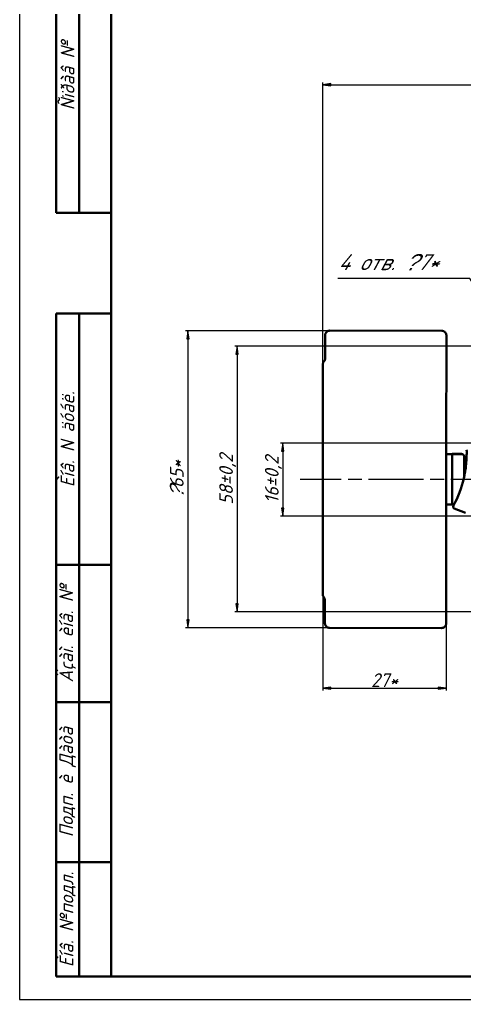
# Model space of a CAD drawing. Header units: inches. Extents: x -14 to 5184, y -66 to 1689.
# Drawn here: x 2522.8 to 2620.3, y 415.2 to 629.5 of the extents above; entities that cross this region are included whole.
import ezdxf

# ---------------------------------------------------------------- set-up
doc = ezdxf.new("R2010")
doc.units = ezdxf.units.IN
doc.header["$MEASUREMENT"] = 0
doc.linetypes.add('ACAD_ISO08W100', pattern=[36, 24, -3, 6, -3])
for name, color, linetype, lineweight in [('Видимые тонкие (ГОСТ)', 7, 'Continuous', 25), ('Видимый контур (ГОСТ)', 7, 'Continuous', 50), ('Осевая линия (ГОСТ)', 7, 'ACAD_ISO08W100', 25), ('Размер (ГОСТ)', 7, 'Continuous', 25), ('Текст', 7, 'Continuous', 15)]:
    doc.layers.add(name, color=color, linetype=linetype, lineweight=lineweight)
doc.styles.add('Standart 3.0', font='gost_b.ttf', dxfattribs={"oblique": 15, "height": 3})
doc.styles.add('Обычный текст (ГОСТ)', font='GOST_Common Italic.ttf')
doc.dimstyles.new('Диаметр (ГОСТ)', dxfattribs={"dimscale": 0.5, "dimtxt": 3.5, "dimasz": 3.5, "dimexe": 1, "dimexo": 0, "dimgap": 0.5, "dimtad": 1, "dimrnd": 1e-08, "dimtxsty": 'Обычный текст (ГОСТ)', "dimblk": 'Filled-1', "dimcen": 0.09, "dimdle": 15, "dimclrd": 256, "dimclre": 256, "dimclrt": 256, "dimazin": 2, "dimtfac": 0.714286, "dimtdec": 3, "dimtmove": 0, "dimatfit": 3, "dimfxl": 1, "dimtolj": 1, "dimlwd": 25, "dimlwe": 25, "dimarcsym": 0})
doc.dimstyles.new('Обычный (ГОСТ)', dxfattribs={"dimscale": 0.5, "dimtxt": 3.5, "dimasz": 3.5, "dimexe": 1, "dimexo": 0, "dimgap": 0.5, "dimtad": 1, "dimrnd": 1e-08, "dimtxsty": 'Standart 3.0', "dimblk": 'Filled-1', "dimblk1": 'Filled-1', "dimblk2": 'Filled-1', "dimcen": 0.09, "dimdle": 15, "dimclrd": 256, "dimclre": 256, "dimclrt": 256, "dimazin": 2, "dimtfac": 0.714286, "dimtmove": 0, "dimatfit": 3, "dimfxl": 1, "dimtolj": 1, "dimlwd": 25, "dimlwe": 25, "dimarcsym": 0})

# ---------------------------------------------------------------- blocks, each defined once
blk = doc.blocks.new('Filled-1')
at = {"color": 0}
for p, q in [((0, 0), (-1, 0.14)), ((-1, 0.14), (-1, -0.14)), ((-1, 0), (0, 0)), ((-1, -0.14), (0, 0))]:
    blk.add_line(p, q, dxfattribs=at)
at = {"color": 0, "flags": 128}
blk.add_lwpolyline([(-1, -0.14), (0, 0), (-1, 0.14), (-1, -0.14)], dxfattribs=at)
at = {"color": 0}
blk.add_solid([(-1, -0.14), (0, 0), (-1, 0.14), (-1, -0.14)], dxfattribs=at)
blk = doc.blocks.new('*D136')
at = {"layer": 'Размер (ГОСТ)', "lineweight": 25, "ltscale": 0.5, "transparency": 16777216}
for p, q in [((2602.86, 561.45), (2559.08, 561.45)), ((2559.58, 559.7), (2559.58, 498.2)), ((2602.81, 496.45), (2559.08, 496.45))]:
    blk.add_line(p, q, dxfattribs=at)
at = {"layer": 'Размер (ГОСТ)', "lineweight": 25, "ltscale": 0.5, "transparency": 16777216, "xscale": 1.75, "yscale": 1.75, "zscale": 1.75}
for p, rotation in [((2559.58, 561.45), 90), ((2559.58, 496.45), 270)]:
    blk.add_blockref('Filled-1', p, dxfattribs=dict(at, rotation=rotation))
at = {"layer": 'Размер (ГОСТ)', "ltscale": 0.5, "transparency": 16777216, "insert": (2557.15, 528.95), "char_height": 3, "attachment_point": 5, "rotation": 90, "style": 'Standart 3.0'}
blk.add_mtext('\\A1;{\\fGOST Common|b0|i1|c186|p0;\ue90d}65*', dxfattribs=at)
blk = doc.blocks.new('*D137')
at = {"layer": 'Размер (ГОСТ)', "lineweight": 25, "ltscale": 0.5, "transparency": 16777216}
for p, q in [((2589.09, 528.96), (2589.09, 482.78)), ((2616.09, 528.88), (2616.09, 482.78)), ((2590.84, 483.28), (2614.34, 483.28))]:
    blk.add_line(p, q, dxfattribs=at)
at = {"layer": 'Размер (ГОСТ)', "lineweight": 25, "ltscale": 0.5, "transparency": 16777216, "xscale": 1.75, "yscale": 1.75, "zscale": 1.75, "rotation": 180}
blk.add_blockref('Filled-1', (2589.09, 483.28), dxfattribs=at)
at = {"layer": 'Размер (ГОСТ)', "lineweight": 25, "ltscale": 0.5, "transparency": 16777216, "xscale": 1.75, "yscale": 1.75, "zscale": 1.75}
blk.add_blockref('Filled-1', (2616.09, 483.28), dxfattribs=at)
at = {"layer": 'Размер (ГОСТ)', "ltscale": 0.5, "transparency": 16777216, "insert": (2602.59, 485.03), "char_height": 3, "attachment_point": 5, "style": 'Standart 3.0'}
blk.add_mtext('\\A1;27*', dxfattribs=at)
blk = doc.blocks.new('*D146')
at = {"layer": 'Размер (ГОСТ)', "lineweight": 25, "ltscale": 0.5, "transparency": 16777216}
for p, q in [((2660.25, 558.06), (2569.83, 558.06)), ((2570.33, 556.31), (2570.33, 501.74)), ((2660.24, 499.99), (2569.83, 499.99))]:
    blk.add_line(p, q, dxfattribs=at)
at = {"layer": 'Размер (ГОСТ)', "lineweight": 25, "ltscale": 0.5, "transparency": 16777216, "xscale": 1.75, "yscale": 1.75, "zscale": 1.75}
for p, rotation in [((2570.33, 558.06), 90), ((2570.33, 499.99), 270)]:
    blk.add_blockref('Filled-1', p, dxfattribs=dict(at, rotation=rotation))
at = {"layer": 'Размер (ГОСТ)', "ltscale": 0.5, "transparency": 16777216, "insert": (2568.28, 528.95), "char_height": 3, "attachment_point": 5, "rotation": 90, "style": 'Standart 3.0'}
blk.add_mtext('\\A1;{\\fGOST type B|b0|i0|c204|p0;58}%%P{\\fGOST type B|b0|i0|c204|p0;0,2}', dxfattribs=at)
blk = doc.blocks.new('*D147')
at = {"layer": 'Размер (ГОСТ)', "lineweight": 25, "ltscale": 0.5, "transparency": 16777216}
for p, q in [((2645.2, 536.88), (2579.83, 536.88)), ((2580.33, 535.13), (2580.33, 522.63)), ((2645.2, 520.88), (2579.83, 520.88))]:
    blk.add_line(p, q, dxfattribs=at)
at = {"layer": 'Размер (ГОСТ)', "lineweight": 25, "ltscale": 0.5, "transparency": 16777216, "xscale": 1.75, "yscale": 1.75, "zscale": 1.75}
for p, rotation in [((2580.33, 536.88), 90), ((2580.33, 520.88), 270)]:
    blk.add_blockref('Filled-1', p, dxfattribs=dict(at, rotation=rotation))
at = {"layer": 'Размер (ГОСТ)', "ltscale": 0.5, "transparency": 16777216, "insert": (2578.28, 528.88), "char_height": 3, "attachment_point": 5, "rotation": 90, "style": 'Standart 3.0'}
blk.add_mtext('\\A1;16%%P{\\fGOST type B|b0|i0|c204|p0;0,2}', dxfattribs=at)
blk = doc.blocks.new('*D160')
at = {"layer": 'Размер (ГОСТ)', "lineweight": 25, "transparency": 16777216}
for p, q in [((2621.25, 572.84), (2592.38, 572.84)), ((2627.98, 560.93), (2621.25, 572.84)), ((2630.56, 556.36), (2628.84, 559.41))]:
    blk.add_line(p, q, dxfattribs=at)
at = {"layer": 'Размер (ГОСТ)', "lineweight": 25, "transparency": 16777216, "xscale": 1.75, "yscale": 1.75, "zscale": 1.75}
for p, rotation in [((2627.98, 560.93), 119.4372940546702), ((2631.42, 554.83), 299.4372940546702)]:
    blk.add_blockref('Filled-1', p, dxfattribs=dict(at, rotation=rotation))
at = {"layer": 'Размер (ГОСТ)', "transparency": 16777216, "insert": (2592.38, 578.18), "char_height": 3, "attachment_point": 1, "style": 'Standart 3.0'}
blk.add_mtext('\\A1;{\\fGOST type B|b0|i1|c0|p0;\\H1.16667x;4 \\fGOST type B|b0|i1|c204|p0;отв\\fGOST type B|b0|i1|c0|p0;. \\fGOST Common|b0|i1|c186|p0;\ue90d\\fGOST type B|b0|i1|c0|p0;7*}', dxfattribs=at)
blk = doc.blocks.new('*D203')
at = {"layer": 'Размер (ГОСТ)', "lineweight": 25, "ltscale": 0.5, "transparency": 16777216}
for p, q in [((2589.08, 528.96), (2589.08, 615.74)), ((2590.83, 615.24), (2784.54, 615.24)), ((2786.29, 528.89), (2786.29, 615.74))]:
    blk.add_line(p, q, dxfattribs=at)
at = {"layer": 'Размер (ГОСТ)', "lineweight": 25, "ltscale": 0.5, "transparency": 16777216, "xscale": 1.75, "yscale": 1.75, "zscale": 1.75, "rotation": 180}
blk.add_blockref('Filled-1', (2589.08, 615.24), dxfattribs=at)
at = {"layer": 'Размер (ГОСТ)', "lineweight": 25, "ltscale": 0.5, "transparency": 16777216, "xscale": 1.75, "yscale": 1.75, "zscale": 1.75}
blk.add_blockref('Filled-1', (2786.29, 615.24), dxfattribs=at)
at = {"layer": 'Размер (ГОСТ)', "ltscale": 0.5, "transparency": 16777216, "insert": (2687.68, 617.29), "char_height": 3, "attachment_point": 5, "style": 'Standart 3.0'}
blk.add_mtext('\\A1;{\\fGOST type B|b0|i0|c204|p0;198}%%P{\\fGOST type B|b0|i0|c204|p0;0,4}', dxfattribs=at)

msp = doc.modelspace()

# ---------------------------------------------------------------- linework, layer by layer
at = {"layer": 'Видимые тонкие (ГОСТ)', "transparency": 33554684}
for p, q in [((2522.7701, 835.2356), (2522.7701, 415.2356)), ((2522.7701, 415.2356), (3116.7701, 415.2356))]:
    msp.add_line(p, q, dxfattribs=at)
at = {"layer": 'Видимый контур (ГОСТ)', "transparency": 33554684}
for p, q in [((2542.7701, 830.2356), (2542.7701, 420.2356)), ((2530.7701, 707.2356), (2530.7701, 587.2356)), ((2535.7701, 587.2356), (2535.7701, 707.2356)), ((2542.7701, 460.2356), (2542.7701, 707.2356)), ((2542.7701, 587.2356), (2530.7701, 587.2356)), ((2530.7701, 420.2356), (2530.7701, 565.2356)), ((2530.7701, 565.2356), (2542.7701, 565.2356)), ((2535.7701, 420.2356), (2535.7701, 565.2356)), ((2542.7701, 510.2356), (2530.7701, 510.2356)), ((2542.7701, 480.2356), (2530.7701, 480.2356)), ((2542.7701, 420.2356), (2542.7701, 460.2356)), ((2542.7701, 445.2356), (2530.7701, 445.2356)), ((2530.7701, 420.2356), (3111.7701, 420.2356))]:
    msp.add_line(p, q, dxfattribs=at)
at = {"layer": 'Видимый контур (ГОСТ)'}
for p, q in [((2615.1086, 561.4384), (2590.6086, 561.4567)), ((2616.0946, 534.4376), (2619.4884, 534.4351)), ((2617.4133, 523.4915), (2617.4133, 534.4915)), ((2617.4133, 534.4915), (2619.4772, 534.4897)), ((2620.2663, 530.989), (2619.9728, 530.9893)), ((2618.5742, 525.0489), (2618.5737, 525.0491)), ((2619.0804, 526.3367), (2619.0797, 526.337)), ((2616.0864, 523.4376), (2617.8182, 523.4364)), ((2617.4133, 523.4915), (2617.8461, 523.4911)), ((2617.9968, 523.7914), (2617.9967, 523.7915)), ((2617.8514, 522.5879), (2620.2945, 521.6319)), ((2615.0599, 496.4384), (2590.56, 496.4567))]:
    msp.add_line(p, q, dxfattribs=at)
msp.add_arc((2617.9902, 522.9427), 0.381, 152.025186, 248.629378, dxfattribs=at)
for points, knots in [([(2590.6086, 561.4567), (2590.5005, 561.4568), (2590.391, 561.4389), (2590.1879, 561.3705), (2590.0916, 561.3197), (2589.9219, 561.1921), (2589.8464, 561.1136), (2589.7254, 560.9391), (2589.6784, 560.8407), (2589.6342, 560.6905), (2589.6235, 560.6394), (2589.6155, 560.5807), (2589.6142, 560.5699), (2589.6123, 560.5521), (2589.6117, 560.5447), (2589.6104, 560.5289), (2589.6099, 560.5212), (2589.6092, 560.509), (2589.6089, 560.5043), (2589.6085, 560.4943), (2589.6084, 560.4903), (2589.608, 560.4799), (2589.608, 560.4765), (2589.6078, 560.4645), (2589.6077, 560.4609), (2589.6076, 560.4406), (2589.6075, 560.4211), (2589.607, 560.3047), (2589.6066, 560.139), (2589.605, 559.247), (2589.6035, 558.0257), (2589.6012, 556.0114), (2589.6009, 555.6789), (2589.6005, 555.3304)], [0, 0, 0, 0, 0.03243104, 0.03243104, 0.06427555, 0.06427555, 0.09614045, 0.09614045, 0.12799377, 0.12799377, 0.14328385, 0.14328385, 0.14682083, 0.14682083, 0.1495516, 0.1495516, 0.15343849, 0.15343849, 0.15737099, 0.15737099, 0.16379161, 0.16379161, 0.17819578, 0.17819578, 0.22135014, 0.22135014, 0.35079693, 0.35079693, 0.73981808, 0.73981808, 1.76982746, 1.76982746, 1.96025193, 1.96025193, 1.96025193, 1.96025193]), ([(2615.0599, 496.4384), (2615.1681, 496.4383), (2615.2776, 496.4562), (2615.4806, 496.5246), (2615.5769, 496.5754), (2615.7466, 496.703), (2615.8221, 496.7815), (2615.9431, 496.9561), (2615.9901, 497.0544), (2616.0343, 497.2047), (2616.0451, 497.2558), (2616.053, 497.3144), (2616.0543, 497.3253), (2616.0562, 497.3431), (2616.0568, 497.3504), (2616.0581, 497.3662), (2616.0586, 497.3739), (2616.0594, 497.3861), (2616.0596, 497.3908), (2616.06, 497.4008), (2616.0602, 497.4048), (2616.0605, 497.4152), (2616.0605, 497.4186), (2616.0608, 497.4306), (2616.0608, 497.4343), (2616.061, 497.4545), (2616.061, 497.474), (2616.0615, 497.5905), (2616.0619, 497.7561), (2616.0635, 498.6481), (2616.0651, 499.8694), (2616.0687, 503.2253), (2616.0709, 505.3763), (2616.0755, 510.3485), (2616.078, 513.2319), (2616.0832, 519.3612), (2616.0858, 522.6832), (2616.0909, 529.3458), (2616.0934, 532.7693), (2616.098, 539.289), (2616.1001, 542.4663), (2616.1037, 548.1812), (2616.1052, 550.7898), (2616.1074, 555.1197), (2616.1082, 556.8948), (2616.1088, 559.4002), (2616.1087, 560.1586), (2616.1081, 560.3994), (2616.108, 560.4162), (2616.1079, 560.4355), (2616.1079, 560.4404), (2616.1078, 560.4515), (2616.1078, 560.4544), (2616.1073, 560.4708), (2616.1072, 560.476), (2616.1065, 560.4895), (2616.1063, 560.4939), (2616.1057, 560.504), (2616.1053, 560.5095), (2616.1041, 560.5247), (2616.1032, 560.5355), (2616.1007, 560.5584), (2616.0991, 560.5706), (2616.0944, 560.6028), (2616.0908, 560.6232), (2616.078, 560.6845), (2616.0666, 560.7255), (2616.0256, 560.8442), (2615.9881, 560.9202), (2615.8842, 561.0773), (2615.8115, 561.1566), (2615.6461, 561.2878), (2615.551, 561.3411), (2615.3516, 561.414), (2615.2446, 561.4347), (2615.1285, 561.4382), (2615.1185, 561.4384), (2615.1086, 561.4384)], [0, 0, 0, 0, 0.03243104, 0.03243104, 0.06427555, 0.06427555, 0.09614045, 0.09614045, 0.12799377, 0.12799377, 0.14328385, 0.14328385, 0.14682083, 0.14682083, 0.1495516, 0.1495516, 0.15343849, 0.15343849, 0.15737099, 0.15737099, 0.16379161, 0.16379161, 0.17819578, 0.17819578, 0.22135014, 0.22135014, 0.35079693, 0.35079693, 0.73981808, 0.73981808, 1.76982746, 1.76982746, 2.77310914, 2.77310914, 3.77688923, 3.77688923, 4.78061467, 4.78061467, 5.78433355, 5.78433355, 6.78805123, 6.78805123, 7.79177225, 7.79177225, 8.79550675, 8.79550675, 9.79928771, 9.79928771, 9.90282944, 9.90282944, 9.95326957, 9.95326957, 9.97882293, 9.97882293, 9.98721236, 9.98721236, 9.99038236, 9.99038236, 9.99307613, 9.99307613, 9.99697548, 9.99697548, 10.00089007, 10.00089007, 10.00716445, 10.00716445, 10.01988214, 10.01988214, 10.04490847, 10.04490847, 10.07640283, 10.07640283, 10.10825963, 10.10825963, 10.14012374, 10.14012374, 10.14311466, 10.14311466, 10.14311466, 10.14311466]), ([(2589.6039, 555.399), (2589.6039, 555.399), (2589.6039, 555.3988), (2589.6037, 555.389), (2589.6036, 555.3865), (2589.6034, 555.379), (2589.6032, 555.3749), (2589.6027, 555.3629), (2589.6023, 555.3554), (2589.601, 555.3362), (2589.6, 555.3248), (2589.5977, 555.3023), (2589.5964, 555.2913), (2589.5924, 555.2615), (2589.5892, 555.2425), (2589.5779, 555.1846), (2589.5679, 555.1457), (2589.5305, 555.0299), (2589.4955, 554.9546), (2589.4231, 554.8387), (2589.39, 554.7943), (2589.3535, 554.7531)], [8.288916253, 8.288916253, 8.288916253, 8.288916253, 8.317002972, 8.317002972, 8.324169893, 8.324169893, 8.329558198, 8.329558198, 8.334135168, 8.334135168, 8.338250586, 8.338250586, 8.34177537, 8.34177537, 8.347635566, 8.347635566, 8.359656802, 8.359656802, 8.384187349, 8.384187349, 8.400685646, 8.400685646, 8.400685646, 8.400685646]), ([(2589.3535, 554.7531), (2589.282, 554.6721), (2589.223, 554.5781), (2589.1609, 554.4303), (2589.1444, 554.3802), (2589.1261, 554.3059), (2589.1211, 554.282), (2589.1145, 554.2425), (2589.1122, 554.2267), (2589.1085, 554.1967), (2589.1071, 554.1822), (2589.1053, 554.1589), (2589.1047, 554.1497), (2589.1041, 554.1377), (2589.1039, 554.1336), (2589.1036, 554.1247), (2589.1035, 554.1211), (2589.1032, 554.1117), (2589.1032, 554.1086), (2589.103, 554.0978), (2589.103, 554.0942), (2589.1028, 554.0746), (2589.1027, 554.055), (2589.1023, 553.9388), (2589.102, 553.773), (2589.1006, 552.952), (2589.0993, 551.9205), (2589.0963, 549.1419), (2589.0946, 547.3787), (2589.0908, 543.333), (2589.0888, 541), (2589.0847, 536.0631), (2589.0826, 533.3979), (2589.0785, 528.0721), (2589.0765, 525.3452), (2589.0729, 520.171), (2589.0713, 517.6593), (2589.0685, 513.1621), (2589.0673, 511.1205), (2589.0656, 507.7568), (2589.0651, 506.3927), (2589.0647, 504.5037), (2589.0648, 503.964), (2589.0653, 503.8325), (2589.0653, 503.8262), (2589.0654, 503.8156), (2589.0655, 503.8127), (2589.0657, 503.8022), (2589.0657, 503.7993), (2589.0659, 503.7917), (2589.0661, 503.7875), (2589.0666, 503.775), (2589.067, 503.7668), (2589.0684, 503.7461), (2589.0693, 503.7345), (2589.0716, 503.7117), (2589.0729, 503.7005), (2589.0771, 503.6699), (2589.0804, 503.65), (2589.0923, 503.589), (2589.1032, 503.5478), (2589.1433, 503.427), (2589.1808, 503.3491), (2589.2536, 503.2373), (2589.283, 503.1986), (2589.315, 503.1623)], [0, 0, 0, 0, 0.03242329, 0.03242329, 0.04813441, 0.04813441, 0.05548031, 0.05548031, 0.0603543, 0.0603543, 0.06508, 0.06508, 0.06942321, 0.06942321, 0.07285083, 0.07285083, 0.07861725, 0.07861725, 0.09148401, 0.09148401, 0.1300324, 0.1300324, 0.2456694, 0.2456694, 0.59334232, 0.59334232, 1.41369981, 1.41369981, 2.21426992, 2.21426992, 3.01519541, 3.01519541, 3.81607543, 3.81607543, 4.61694933, 4.61694933, 5.41782233, 5.41782233, 6.21869908, 6.21869908, 7.01959062, 7.01959062, 7.82051581, 7.82051581, 7.87394939, 7.87394939, 7.90046549, 7.90046549, 7.90794536, 7.90794536, 7.91356791, 7.91356791, 7.9185985, 7.9185985, 7.92270507, 7.92270507, 7.92624125, 7.92624125, 7.93233485, 7.93233485, 7.94505679, 7.94505679, 7.97057634, 7.97057634, 7.98508878, 7.98508878, 7.98508878, 7.98508878]), ([(2589.1014, 551.7386), (2589.1014, 551.7386), (2589.1014, 551.7381), (2589.1015, 551.7314), (2589.1015, 551.7137), (2589.1017, 551.614), (2589.1018, 551.4655), (2589.102, 550.7399), (2589.1018, 549.8355), (2589.1008, 547.3761), (2589.1, 545.7933), (2589.0979, 542.1513), (2589.0966, 540.0465), (2589.0936, 535.585), (2589.0919, 533.1727), (2589.0884, 528.3457), (2589.0865, 525.8708), (2589.0828, 521.1684), (2589.0809, 518.8824), (2589.0773, 514.7821), (2589.0756, 512.9169), (2589.0725, 509.835), (2589.0711, 508.5801), (2589.0689, 506.8298), (2589.068, 506.3071), (2589.0674, 506.1864), (2589.0674, 506.1802), (2589.0674, 506.1773), (2589.0674, 506.177), (2589.0674, 506.177)], [0.19204015, 0.19204015, 0.19204015, 0.19204015, 0.20867447, 0.20867447, 0.31262379, 0.31262379, 0.62509104, 0.62509104, 1.3540306, 1.3540306, 2.07985824, 2.07985824, 2.80616446, 2.80616446, 3.5324879, 3.5324879, 4.25881875, 4.25881875, 4.98515058, 4.98515058, 5.71147882, 5.71147882, 6.43779277, 6.43779277, 7.1640658, 7.1640658, 7.21863083, 7.21863083, 7.23073197, 7.23073197, 7.23073197, 7.23073197]), ([(2617.7062, 523.2207), (2618.6902, 525.0938), (2619.4218, 527.058), (2619.903, 529.114), (2620.0232, 529.628), (2620.1279, 530.1494), (2620.2155, 530.6731), (2620.3032, 531.1969), (2620.3737, 531.7212), (2620.4274, 532.2461), (2620.5348, 533.2959), (2620.5751, 534.3478), (2620.5484, 535.4018)], [0, 0, 0, 0, 0.0062957469, 0.0062957469, 0.0062957469, 0.0078696836, 0.0078696836, 0.0078696836, 0.0094436203, 0.0094436203, 0.0094436203, 0.0125914938, 0.0125914938, 0.0125914938, 0.0125914938]), ([(2619.4772, 534.4897), (2619.4857, 534.4897), (2619.4942, 534.4895), (2619.5281, 534.4877), (2619.5535, 534.4845), (2619.6312, 534.4683), (2619.6827, 534.4485), (2619.775, 534.3945), (2619.817, 534.3599), (2619.8872, 534.2802), (2619.9162, 534.2341), (2619.9471, 534.1615), (2619.9554, 534.1367), (2619.9643, 534.1013), (2619.9666, 534.0907), (2619.9708, 534.0681), (2619.9725, 534.0558), (2619.9742, 534.0409), (2619.9746, 534.0367), (2619.9753, 534.0282), (2619.9756, 534.0243), (2619.9761, 534.0173), (2619.9762, 534.0145), (2619.9765, 534.0081), (2619.9766, 534.0054), (2619.9769, 533.9973), (2619.9769, 533.994), (2619.9771, 533.9793), (2619.9772, 533.967), (2619.9777, 533.8962), (2619.9779, 533.7993), (2619.9785, 533.4642), (2619.9787, 533.1798), (2619.9789, 532.4888), (2619.9788, 532.0774), (2619.9786, 531.4228), (2619.9786, 531.2094), (2619.9785, 530.9891)], [0, 0, 0, 0, 0.002542535, 0.002542535, 0.010190065, 0.010190065, 0.026341138, 0.026341138, 0.042266336, 0.042266336, 0.058195506, 0.058195506, 0.06599708, 0.06599708, 0.069281218, 0.069281218, 0.073155332, 0.073155332, 0.074840903, 0.074840903, 0.077108552, 0.077108552, 0.079793965, 0.079793965, 0.084683709, 0.084683709, 0.097569916, 0.097569916, 0.1362083, 0.1362083, 0.252848734, 0.252848734, 0.416966223, 0.416966223, 0.57640272, 0.57640272, 0.64806366, 0.64806366, 0.64806366, 0.64806366]), ([(2619.9744, 531.4771), (2619.9744, 531.4771), (2619.9744, 531.4737), (2619.9742, 531.4543), (2619.974, 531.4245), (2619.9736, 531.3114), (2619.9733, 531.2018), (2619.9726, 530.9141), (2619.9723, 530.7289), (2619.9716, 530.3103), (2619.9713, 530.0716), (2619.9709, 529.6887), (2619.9707, 529.5509), (2619.9706, 529.4112)], [0.086691473, 0.086691473, 0.086691473, 0.086691473, 0.100979237, 0.100979237, 0.144977493, 0.144977493, 0.220211505, 0.220211505, 0.299520628, 0.299520628, 0.379087191, 0.379087191, 0.421344274, 0.421344274, 0.421344274, 0.421344274]), ([(2617.6538, 523.1215), (2617.6538, 523.1215), (2617.6541, 523.122), (2617.6546, 523.1231), (2617.6552, 523.1241), (2617.656, 523.1257), (2617.6571, 523.1278), (2617.6593, 523.1319), (2617.6627, 523.1382), (2617.6669, 523.1461), (2617.6679, 523.1481), (2617.669, 523.1502), (2617.6701, 523.1523), (2617.6736, 523.1589), (2617.6775, 523.1663), (2617.6818, 523.1743), (2617.6873, 523.1849), (2617.6936, 523.1967), (2617.7, 523.2089), (2617.702, 523.2128), (2617.7041, 523.2167), (2617.7062, 523.2207)], [0, 0, 0, 0, 0.000021418163, 0.000021418163, 0.000021418163, 0.000042836326, 0.000042836326, 0.000042836326, 0.000085692457, 0.000085692457, 0.000085692457, 0.000096332121, 0.000096332121, 0.000096332121, 0.000128251114, 0.000128251114, 0.000128251114, 0.000170372661, 0.000170372661, 0.000170372661, 0.00018374015, 0.00018374015, 0.00018374015, 0.00018374015]), ([(2589.315, 503.1623), (2589.3864, 503.0811), (2589.4452, 502.9871), (2589.5071, 502.8392), (2589.5236, 502.7892), (2589.5417, 502.715), (2589.5466, 502.6913), (2589.5531, 502.6524), (2589.5553, 502.6371), (2589.5589, 502.6078), (2589.5603, 502.5935), (2589.5617, 502.576), (2589.5621, 502.5708), (2589.5628, 502.5594), (2589.5631, 502.5538), (2589.5636, 502.544), (2589.5637, 502.5401), (2589.564, 502.5315), (2589.5641, 502.5283), (2589.5643, 502.5199), (2589.5643, 502.5182), (2589.5643, 502.5163), (2589.5643, 502.516), (2589.5643, 502.516)], [0, 0, 0, 0, 0.032422345, 0.032422345, 0.048127153, 0.048127153, 0.055416775, 0.055416775, 0.060170488, 0.060170488, 0.064824142, 0.064824142, 0.066992951, 0.066992951, 0.070325542, 0.070325542, 0.074323319, 0.074323319, 0.081469007, 0.081469007, 0.098934349, 0.098934349, 0.111684816, 0.111684816, 0.111684816, 0.111684816]), ([(2589.5611, 502.5857), (2589.5606, 501.4653), (2589.5602, 500.5101), (2589.5597, 498.4949), (2589.5598, 497.7365), (2589.5604, 497.4957), (2589.5605, 497.4789), (2589.5606, 497.4596), (2589.5606, 497.4548), (2589.5607, 497.4437), (2589.5607, 497.4408), (2589.5612, 497.4243), (2589.5613, 497.4191), (2589.562, 497.4057), (2589.5622, 497.4012), (2589.5628, 497.3911), (2589.5632, 497.3856), (2589.5644, 497.3704), (2589.5654, 497.3596), (2589.5679, 497.3367), (2589.5694, 497.3245), (2589.5741, 497.2923), (2589.5777, 497.2719), (2589.5905, 497.2106), (2589.6019, 497.1696), (2589.643, 497.0509), (2589.6805, 496.9749), (2589.7843, 496.8178), (2589.857, 496.7385), (2590.0225, 496.6073), (2590.1175, 496.5541), (2590.3169, 496.4811), (2590.4239, 496.4605), (2590.54, 496.4569), (2590.55, 496.4567), (2590.56, 496.4567)], [8.18458444, 8.18458444, 8.18458444, 8.18458444, 8.79550675, 8.79550675, 9.79928771, 9.79928771, 9.90282944, 9.90282944, 9.95326957, 9.95326957, 9.97882293, 9.97882293, 9.98721236, 9.98721236, 9.99038236, 9.99038236, 9.99307613, 9.99307613, 9.99697548, 9.99697548, 10.00089007, 10.00089007, 10.00716445, 10.00716445, 10.01988214, 10.01988214, 10.04490847, 10.04490847, 10.07640283, 10.07640283, 10.10825963, 10.10825963, 10.14012374, 10.14012374, 10.14311466, 10.14311466, 10.14311466, 10.14311466])]:
    msp.add_open_spline(points, degree=3, knots=knots, dxfattribs=at)
at = {"layer": 'Осевая линия (ГОСТ)', "linetype": 'ACAD_ISO08W100', "ltscale": 0.5}
msp.add_line((2791.104, 528.8906), (2584.1207, 528.8791), dxfattribs=at)

# ---------------------------------------------------------------- texts
at = {"layer": 'Текст', "color": 0, "transparency": 33554684, "char_height": 3, "attachment_point": 4, "rotation": 90, "style": 'Standart 3.0'}
for s, width, heights, insert in [('\\pxqc;{\\fGOST type B|b0|i0|c204|p0;Ñïðàâ №}', 60, [4.4758], (2533.2701, 587.2356)), ('\\pxqc;{\\fGOST type B|b0|i0|c204|p0;Èíâ. }N {\\fGOST type B|b0|i0|c204|p0;äóáë.}', 55, [3.9038], (2533.2463, 510.2356)), ('\\pxqc;{\\fGOST type B|b0|i0|c204|p0;Âçàì. èíâ. №}', 30, [6.2803], (2533.2701, 480.2356)), ('\\pxqc;{\\fGOST type B|b0|i0|c204|p0;Подп. è Дàòà}', 35, [0], (2533.2701, 445.2356)), ('\\pxqc;{\\fGOST type B|b0|i0|c204|p0;Èíâ. №подл.}', 25, [0], (2533.2701, 420.2356))]:
    msp.add_mtext_dynamic_manual_height_columns(s, width=width, gutter_width=17.5, heights=heights, dxfattribs=dict(at, insert=insert))

# ---------------------------------------------------------------- dimensions: what is measured, and where the dimension line sits
at = {"layer": 'Размер (ГОСТ)', "ltscale": 0.5}
for base, p1, p2, text, picture, middle in [((2786.2899, 615.2356), (2589.0792, 528.9579), (2786.2899, 528.8904), '{\\fGOST type B|b0|i0|c204|p0;198}%%P{\\fGOST type B|b0|i0|c204|p0;0,4}', '*D203', (2687.6845, 615.2356)), ((2616.0905, 483.2823), (2589.0888, 528.9578), (2616.0905, 528.8809), '<>*', '*D137', (2602.5897, 483.2823))]:
    dim = msp.add_linear_dim(base=base, p1=p1, p2=p2, text=text, dimstyle='Обычный (ГОСТ)', dxfattribs=at)
    dim.commit()
    dim.dimension.update_dxf_attribs({"geometry": picture, "text_midpoint": middle, "dimtype": 160})
at = {"layer": 'Размер (ГОСТ)'}
dim = msp.add_diameter_dim_2p(p1=(2631.4155, 554.8337), p2=(2627.9752, 560.9299), text='{\\fGOST type B|b0|i1|c0|p0;\\H1.16667x;4 \\fGOST type B|b0|i1|c204|p0;отв\\fGOST type B|b0|i1|c0|p0;. \\fGOST Common|b0|i1|c186|p0;\ue90d\\fGOST type B|b0|i1|c0|p0;7*}', dimstyle='Диаметр (ГОСТ)', override={"dimtih": 1, "dimtoh": 1, "dimtxsty": 'Standart 3.0', "dimatfit": 2}, dxfattribs=at)
dim.commit()
dim.dimension.update_dxf_attribs({"geometry": '*D160', "text_midpoint": (2606.6904, 572.8417), "dimtype": 163})
at = {"layer": 'Размер (ГОСТ)', "ltscale": 0.5}
for base, p1, p2, text, picture, middle in [((2559.5784, 496.4476), (2602.8586, 561.4476), (2602.81, 496.4476), '{\\fGOST Common|b0|i1|c186|p0;\ue90d}<>*', '*D136', (2559.5784, 528.9476)), ((2570.3284, 499.9923), (2660.2544, 558.0586), (2660.238, 499.9923), '{\\fGOST type B|b0|i0|c204|p0;58}%%P{\\fGOST type B|b0|i0|c204|p0;0,2}', '*D146', (2570.3284, 528.9476)), ((2580.3284, 520.8826), (2645.1964, 536.8826), (2645.1964, 520.8826), '<>%%P{\\fGOST type B|b0|i0|c204|p0;0,2}', '*D147', (2580.3284, 528.8826))]:
    dim = msp.add_linear_dim(base=base, p1=p1, p2=p2, angle=90, text=text, dimstyle='Обычный (ГОСТ)', dxfattribs=at)
    dim.commit()
    dim.dimension.update_dxf_attribs({"geometry": picture, "text_midpoint": middle, "dimtype": 160})

doc.saveas('drawing.dxf')
